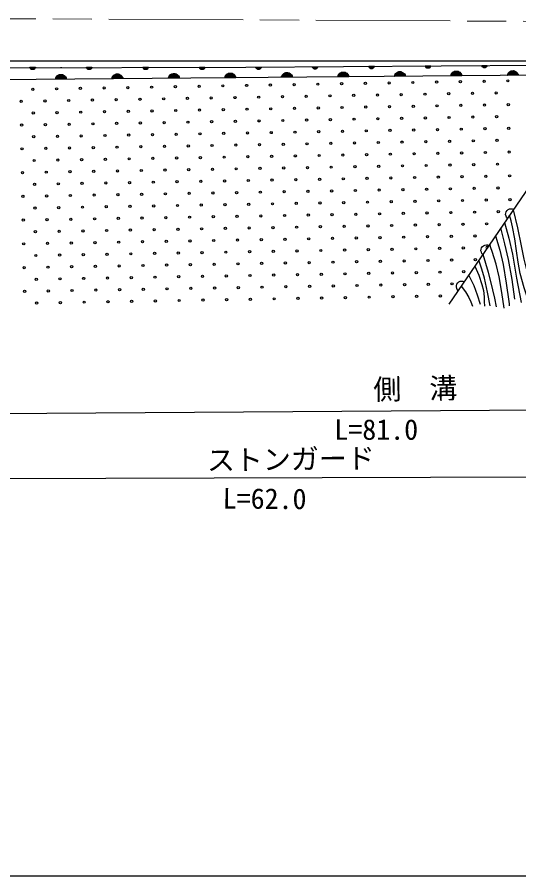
# Model space of a CAD drawing. Units: millimetres, scale not verified. Extents: x 40000 to 680000, y 20000 to 380000.
# Drawn here: x 90093 to 134894, y 205000 to 281661 of the extents above; entities that cross this region are included whole.
import ezdxf
from ezdxf.enums import TextEntityAlignment as Align

# ---------------------------------------------------------------- set-up
doc = ezdxf.new("R2010")
doc.units = ezdxf.units.MM
doc.header["$LTSCALE"] = 1000
doc.linetypes.add('CHAIN', pattern=[18.5, 12, -1.5, 3.5, -1.5])
for name, color, linetype, lineweight in [('M-BGD', 7, 'Continuous', 25), ('M-BMK', 2, 'CHAIN', 13), ('M-TTL-BAND', 7, 'Continuous', 25)]:
    doc.layers.add(name, color=color, linetype=linetype, lineweight=lineweight)
doc.styles.add('ＭＳ ゴシック', font='')
doc.styles.get('ＭＳ ゴシック').set_extended_font_data('MS Gothic')

# ---------------------------------------------------------------- blocks, each defined once
blk = doc.blocks.new('BUHIN18')
at = {"color": 7, "linetype": 'Continuous', "lineweight": 25}
for p, q in [((-479, 13), (466, 112)), ((435, 171), (-461, 77)), ((-430, 143), (388, 229)), ((337, 287), (-387, 211)), ((-333, 279), (268, 342)), ((145, 392), (-226, 353))]:
    blk.add_line(p, q, dxfattribs=at)
blk.add_lwpolyline([(-497, -52), (-469, 66), (-422, 169), (-337, 289), (-234, 360), (-121, 410), (33, 426), (154, 401), (270, 353), (378, 253), (448, 163), (497, 52)], close=True, dxfattribs=at)
blk = doc.blocks.new('BUHIN22')
at = {"color": 7, "linetype": 'Continuous', "lineweight": 25}
for p, q in [((239, -7), (-233, -56)), ((-217, -85), (230, -39)), ((215, -72), (-194, -114)), ((-169, -143), (193, -106)), ((167, -140), (-134, -171)), ((-73, -196), (113, -177))]:
    blk.add_line(p, q, dxfattribs=at)
blk.add_lwpolyline([(249, 26), (235, -33), (211, -85), (168, -145), (117, -180), (60, -205), (-17, -213), (-77, -200), (-135, -176), (-189, -126), (-224, -81), (-249, -26)], close=True, dxfattribs=at)
blk = doc.blocks.new('BUHIN23')
at = {"color": 7, "linetype": 'Continuous', "lineweight": 25}
for p, q in [((239, -8), (-233, -54)), ((-218, -84), (230, -41)), ((214, -74), (-195, -113)), ((-170, -142), (192, -107)), ((166, -141), (-136, -170)), ((-74, -196), (111, -178))]:
    blk.add_line(p, q, dxfattribs=at)
blk.add_lwpolyline([(249, 24), (234, -35), (211, -86), (167, -146), (115, -181), (59, -205), (-18, -213), (-79, -200), (-136, -175), (-190, -125), (-225, -79), (-249, -24)], close=True, dxfattribs=at)
blk = doc.blocks.new('BUHIN25')
at = {"color": 7, "linetype": 'Continuous', "lineweight": 25}
blk.add_lwpolyline([(-241, -438), (-322, -348), (-379, -248), (-429, -112), (-429, 13), (-403, 133), (-329, 269), (-242, 355), (-136, 423), (7, 455), (122, 461), (241, 438)], dxfattribs=at)

msp = doc.modelspace()

# ---------------------------------------------------------------- linework, layer by layer
at = {"layer": 'M-BGD'}
for p, q in [((83690, 277757), (142850, 277770)), ((83690, 277137), (110523, 277193)), ((110523, 277193), (142548, 277427)), ((141923, 276529), (81392, 276021)), ((141850, 275414), (128652, 256039)), ((143131, 246630), (61438, 246065)), ((79167, 240436), (142029, 240632))]:
    msp.add_line(p, q, dxfattribs=at)
for points in [[(135800, 256238), (135384, 257503), (135025, 258790), (134827, 259786), (134687, 260803), (134544, 261882), (134341, 262950), (134211, 263474), (134072, 263996)], [(134383, 264453), (134779, 262852), (135116, 261238), (135347, 260041), (135637, 258858), (135886, 258109), (136193, 257372), (136599, 256596), (137050, 255847)], [(133621, 263333), (134001, 261927), (134322, 260507), (134689, 258352), (135096, 256199)], [(134549, 256472), (134295, 258252), (133981, 260019), (133655, 261429), (133285, 262840)], [(132815, 262151), (133185, 260868), (133497, 259570), (133775, 257925), (133994, 256262), (134017, 256074), (134041, 255886)], [(133572, 255690), (133389, 257080), (133146, 258466), (132858, 259615), (132512, 260751), (132407, 261074), (132302, 261397)], [(132321, 255886), (132101, 257123), (131822, 258346), (131584, 259149), (131320, 259955)], [(131686, 260494), (132144, 258909), (132542, 257310), (132708, 256560), (132869, 255808)], [(130967, 259437), (131314, 258617), (131601, 257785), (131724, 257244), (131787, 256694), (131806, 256277), (131813, 255847)], [(131462, 256003), (131212, 256845), (130903, 257672), (130670, 258155), (130416, 258629)], [(129740, 257636), (130117, 257151), (130441, 256637), (130613, 256249), (130758, 255847)]]:
    msp.add_lwpolyline(points, dxfattribs=at)
for centre in [(129673, 275902), (131794, 275940), (133915, 275977), (91495, 275227), (93616, 275265), (95737, 275302), (97858, 275340), (99979, 275377), (102100, 275415), (104221, 275452), (106342, 275490), (108463, 275527), (110584, 275565), (112705, 275602), (114826, 275640), (116947, 275677), (119068, 275715), (121189, 275752), (123310, 275790), (125431, 275827), (127552, 275865), (103179, 274373), (105300, 274410), (107421, 274448), (109542, 274485), (111663, 274523), (113784, 274560), (115905, 274598), (118026, 274635), (120147, 274673), (122268, 274710), (124389, 274748), (126510, 274785), (128631, 274823), (130752, 274860), (132873, 274898), (90453, 274148), (92574, 274186), (94695, 274223), (96816, 274261), (98937, 274298), (101058, 274336), (119105, 273594), (121226, 273631), (123347, 273669), (125468, 273706), (127589, 273744), (129710, 273781), (131831, 273819), (133952, 273856), (91532, 273106), (93653, 273144), (95774, 273181), (97895, 273219), (100016, 273256), (102137, 273294), (104258, 273331), (106379, 273369), (108500, 273406), (110621, 273444), (112742, 273481), (114863, 273519), (116984, 273556), (92612, 272065), (94733, 272102), (96854, 272140), (98975, 272177), (101096, 272215), (103217, 272252), (105338, 272290), (107459, 272327), (109579, 272364), (111700, 272402), (113821, 272439), (115942, 272477), (118063, 272514), (120184, 272552), (122305, 272589), (124426, 272627), (126547, 272664), (128668, 272702), (130789, 272739), (132910, 272777), (90491, 272027), (108538, 271285), (110659, 271323), (112780, 271360), (114901, 271398), (117022, 271435), (119143, 271473), (121264, 271510), (123385, 271548), (125506, 271585), (127627, 271623), (129748, 271660), (131869, 271698), (133990, 271735), (91570, 270985), (93691, 271023), (95812, 271060), (97933, 271098), (100054, 271135), (102175, 271173), (104296, 271210), (106417, 271248), (126585, 270543), (128706, 270581), (130827, 270618), (132948, 270656), (90528, 269906), (92649, 269944), (94770, 269981), (96891, 270019), (99012, 270056), (101133, 270094), (103254, 270131), (105375, 270169), (107496, 270206), (109617, 270244), (111738, 270281), (113859, 270318), (115980, 270356), (118101, 270393), (120222, 270431), (122343, 270468), (124464, 270506), (100091, 269014), (102212, 269052), (104333, 269089), (106454, 269127), (108575, 269164), (110696, 269202), (112817, 269239), (114938, 269277), (117059, 269314), (119180, 269352), (121301, 269389), (123422, 269427), (125543, 269464), (127664, 269502), (129785, 269539), (131906, 269577), (134027, 269614), (91607, 268864), (93728, 268902), (95849, 268939), (97970, 268977), (116017, 268235), (118138, 268272), (120259, 268310), (122380, 268347), (124501, 268385), (126622, 268422), (128743, 268460), (130864, 268497), (132985, 268535), (90566, 267785), (92687, 267823), (94808, 267860), (96929, 267898), (99050, 267935), (101171, 267973), (103292, 268010), (105413, 268048), (107533, 268085), (109654, 268123), (111775, 268160), (113896, 268197), (131944, 267456), (134065, 267493), (91645, 266743), (93766, 266781), (95887, 266818), (98008, 266856), (100129, 266893), (102250, 266931), (104371, 266968), (106492, 267006), (108613, 267043), (110734, 267081), (112855, 267118), (114976, 267156), (117097, 267193), (119218, 267231), (121339, 267268), (123460, 267306), (125581, 267343), (127702, 267381), (129823, 267418), (105450, 265927), (107571, 265964), (109692, 266002), (111813, 266039), (113934, 266077), (116055, 266114), (118176, 266151), (120297, 266189), (122418, 266226), (124539, 266264), (126660, 266301), (128781, 266339), (130902, 266376), (133023, 266414), (90603, 265664), (92724, 265702), (94845, 265739), (96966, 265777), (99087, 265814), (101208, 265852), (103329, 265889), (123497, 265185), (125618, 265222), (127739, 265260), (129860, 265297), (131981, 265335), (134102, 265372), (91682, 264622), (93803, 264660), (95924, 264697), (98045, 264735), (100166, 264772), (102287, 264810), (104408, 264847), (106529, 264885), (108650, 264922), (110771, 264960), (112892, 264997), (115013, 265035), (117134, 265072), (119255, 265110), (121376, 265147), (94883, 263618), (97004, 263656), (99125, 263693), (101246, 263731), (103367, 263768), (105487, 263806), (107608, 263843), (109729, 263881), (111850, 263918), (113971, 263956), (116092, 263993), (118213, 264031), (120334, 264068), (122455, 264105), (124576, 264143), (126697, 264180), (128818, 264218), (130939, 264255), (133060, 264293), (90641, 263543), (92762, 263581), (112930, 262876), (115051, 262914), (117172, 262951), (119293, 262989), (121414, 263026), (123535, 263064), (125656, 263101), (127777, 263139), (129898, 263176), (132019, 263214), (91720, 262501), (93841, 262539), (95962, 262576), (98083, 262614), (100204, 262651), (102325, 262689), (104446, 262726), (106567, 262764), (108688, 262801), (110809, 262839), (128856, 262097), (130977, 262134), (90678, 261422), (92799, 261460), (94920, 261497), (97041, 261535), (99162, 261572), (101283, 261610), (103404, 261647), (105525, 261685), (107646, 261722), (109767, 261760), (111888, 261797), (114009, 261835), (116130, 261872), (118251, 261910), (120372, 261947), (122493, 261984), (124614, 262022), (126735, 262059), (102362, 260568), (104483, 260605), (106604, 260643), (108725, 260680), (110846, 260718), (112967, 260755), (115088, 260793), (117209, 260830), (119330, 260868), (121451, 260905), (123572, 260943), (125693, 260980), (127814, 261018), (129935, 261055), (91757, 260380), (93878, 260418), (95999, 260455), (98120, 260493), (100241, 260530), (118288, 259789), (120409, 259826), (122530, 259864), (124651, 259901), (126772, 259938), (128893, 259976), (131014, 260013), (90716, 259301), (92837, 259339), (94958, 259376), (97079, 259414), (99200, 259451), (101320, 259489), (103441, 259526), (105562, 259564), (107683, 259601), (109804, 259639), (111925, 259676), (114046, 259714), (116167, 259751), (91795, 258259), (93916, 258297), (96037, 258334), (98158, 258372), (100279, 258409), (102400, 258447), (104521, 258484), (106642, 258522), (108763, 258559), (110884, 258597), (113005, 258634), (115126, 258672), (117247, 258709), (119368, 258747), (121489, 258784), (123610, 258822), (125731, 258859), (127852, 258897), (129973, 258934), (109842, 257518), (111963, 257555), (114084, 257593), (116205, 257630), (118326, 257668), (120447, 257705), (122568, 257743), (124689, 257780), (126810, 257818), (128931, 257855), (90753, 257180), (92874, 257218), (94995, 257255), (97116, 257293), (99237, 257330), (101358, 257368), (103479, 257405), (105600, 257443), (107721, 257480), (125768, 256738), (127889, 256776), (91832, 256138), (93953, 256176), (96074, 256213), (98195, 256251), (100316, 256288), (102437, 256326), (104558, 256363), (106679, 256401), (108800, 256438), (110921, 256476), (113042, 256513), (115163, 256551), (117284, 256588), (119405, 256626), (121526, 256663), (123647, 256701)]:
    msp.add_circle(centre, 99.5, dxfattribs=at)
for centre, radius, start, end in [((94024, 277224), 49.8, 219.74221, 320.25805), ((132056, 261093), 99.5, 37.12501, 254.35304)]:
    msp.add_arc(centre, radius, start, end, dxfattribs=at)
at = {"layer": 'M-BMK'}
msp.add_line((61270, 281661), (160565, 281166), dxfattribs=at)
at = {"layer": 'M-TTL-BAND'}
msp.add_line((40000, 205000), (579000, 205000), dxfattribs=at)

# ---------------------------------------------------------------- block references
at = {"layer": 'M-BGD', "rotation": 354.49388}
for name, p in [('BUHIN23', (91480, 277193)), ('BUHIN23', (96525, 277193)), ('BUHIN23', (101569, 277193)), ('BUHIN23', (106613, 277193)), ('BUHIN22', (111651, 277201)), ('BUHIN18', (114180, 276296)), ('BUHIN22', (116695, 277238)), ('BUHIN18', (119224, 276338)), ('BUHIN22', (121739, 277275)), ('BUHIN18', (124268, 276381)), ('BUHIN22', (126784, 277312)), ('BUHIN18', (129313, 276423)), ('BUHIN22', (131828, 277349)), ('BUHIN18', (134357, 276465)), ('BUHIN18', (94002, 276127)), ('BUHIN18', (99047, 276169)), ('BUHIN18', (104091, 276212)), ('BUHIN18', (109135, 276254)), ('BUHIN25', (134151, 264112)), ('BUHIN25', (131952, 260883)), ('BUHIN25', (129752, 257654))]:
    msp.add_blockref(name, p, dxfattribs=at)

# ---------------------------------------------------------------- texts
at = {"layer": 'M-BGD', "style": 'ＭＳ ゴシック'}
for s, rotation, p in [('側\u3000溝', 1.1, (121926, 246954)), ('ストンガード', 0.8, (107054, 240632)), ('L=62.0', 359.6, (108441, 237241))]:
    msp.add_text(s, height=1833, rotation=rotation, dxfattribs=at).set_placement(p, align=Align.BOTTOM_LEFT)
msp.add_text('L=81.0', height=1833, dxfattribs=at).set_placement((118420, 243382), align=Align.BOTTOM_LEFT)

doc.saveas('drawing.dxf')
